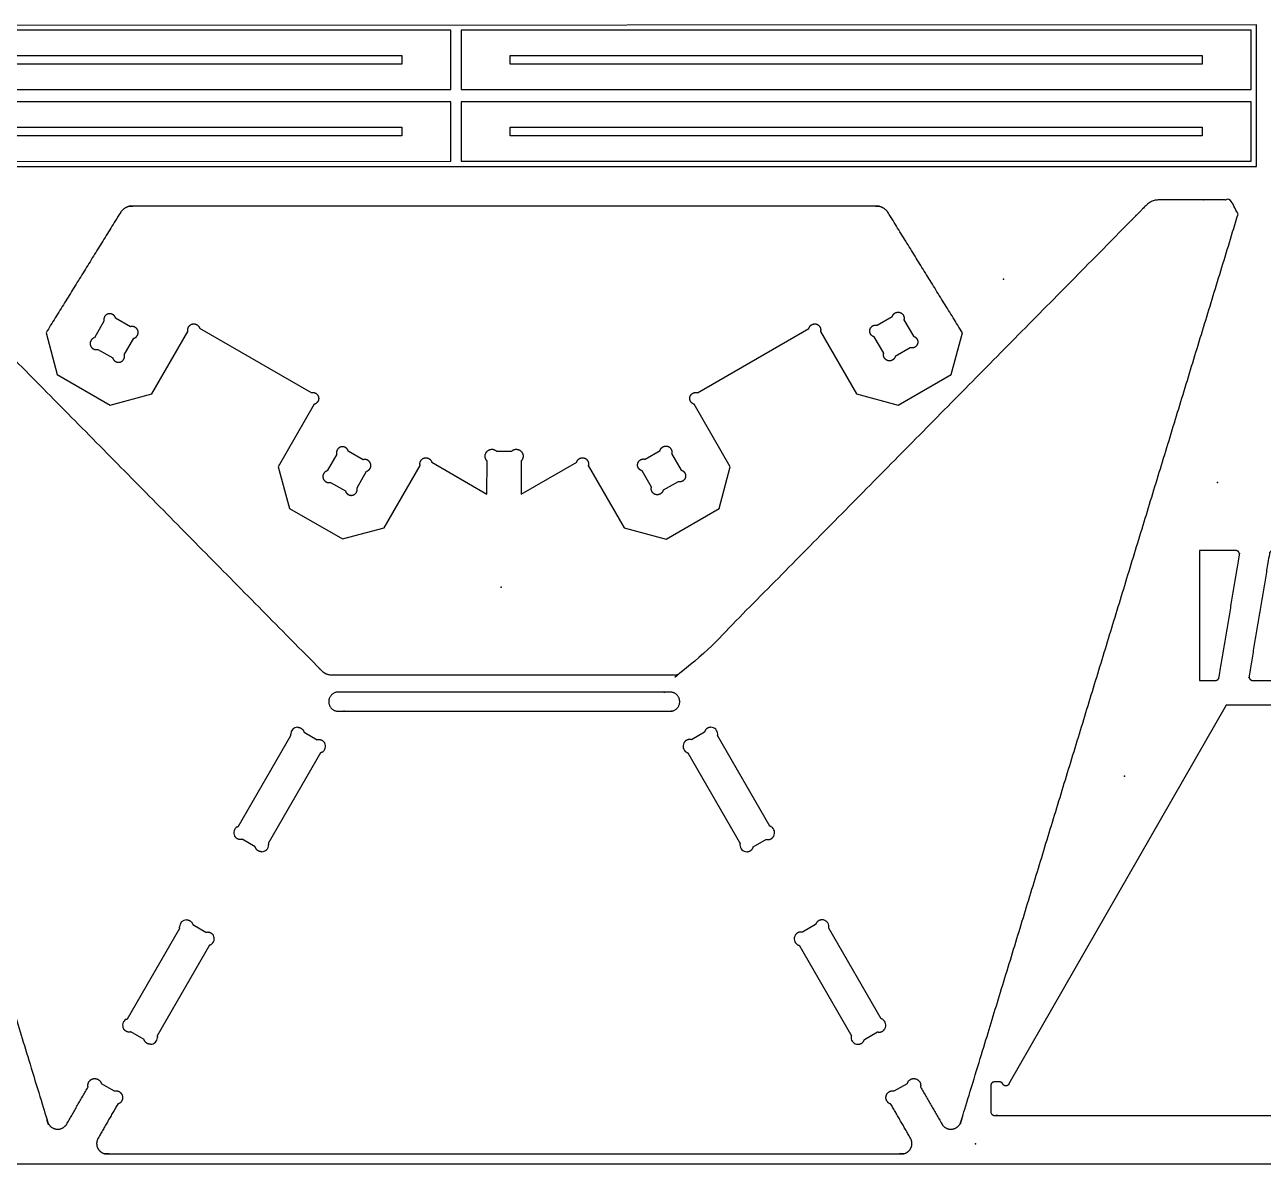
# Model space of a CAD drawing. Header units: millimetres. Extents: x 0 to 2438, y 0 to 1220.
# Drawn here: x 995 to 1702, y 0 to 651 of the extents above; entities that cross this region are included whole.
import ezdxf

# ---------------------------------------------------------------- set-up
doc = ezdxf.new("R2010")
doc.units = ezdxf.units.MM
doc.header["$MEASUREMENT"] = 0
for name, color, linetype, true_color in [('Board Fixings', 6, 'Continuous', 0xff00ff), ('Pockets 10mm', 5, 'Continuous', 0x0000ff), ('Pockets 5mm', 4, 'Continuous', 0x00ffff), ('Profile - inside', 30, 'Continuous', 0xff7f00), ('Profile - outside', 18, 'Continuous', 0x000000), ('Stock Perimeter', 1, 'Continuous', 0xff0007)]:
    doc.layers.add(name, color=color, linetype=linetype, true_color=true_color)

msp = doc.modelspace()

# ---------------------------------------------------------------- linework, layer by layer
at = {"layer": 'Board Fixings'}
for p in [(1553.68, 505.64), (1675.78, 389.46), (1266.65, 329.55), (1622.72, 221.7), (1537.59, 11.67)]:
    msp.add_point(p, dxfattribs=at)
at = {"layer": 'Pockets 10mm'}
msp.add_rational_spline([(1173.68, 269.73), (1268.42, 269.73), (1363.16, 269.73), (1368.66, 269.73), (1368.66, 264.23), (1368.66, 258.73), (1363.16, 258.73), (1268.42, 258.73), (1173.68, 258.73), (1168.18, 258.73), (1168.18, 264.23), (1168.18, 269.73), (1173.68, 269.73)], [1, 1, 1, 0.707106781187, 1, 0.707106781187, 1, 1, 1, 0.707106781187, 1, 0.707106781187, 1], degree=2, knots=[0, 0, 0, 189.482987, 189.482987, 198.122367, 198.122367, 206.761746, 206.761746, 396.244733, 396.244733, 404.884113, 404.884113, 413.523493, 413.523493, 413.523493], dxfattribs=at)
at = {"layer": 'Pockets 5mm'}
for p, q in [((1698.09, 650.9), (783.59, 650.4)), ((1698.09, 569.9), (1698.09, 650.9)), ((814.52, 633.37), (1209.92, 633.4)), ((1209.92, 633.4), (1209.92, 628.4)), ((1271.76, 633.4), (1667.16, 633.4)), ((1271.76, 628.4), (1271.76, 633.4)), ((1667.16, 633.4), (1667.16, 628.4)), ((1209.92, 628.4), (814.52, 628.37)), ((1667.16, 628.4), (1271.76, 628.4)), ((814.53, 592.37), (1209.93, 592.4)), ((1209.93, 587.4), (814.53, 587.37)), ((1209.93, 592.4), (1209.93, 587.4)), ((1271.76, 587.4), (1271.76, 592.4)), ((1271.76, 592.4), (1667.16, 592.4)), ((1667.16, 587.4), (1271.76, 587.4)), ((1667.16, 592.4), (1667.16, 587.4)), ((783.59, 569.9), (1698.09, 569.9))]:
    msp.add_line(p, q, dxfattribs=at)
at = {"layer": 'Profile - inside'}
for p, q in [((1039.79, 481.52), (1034.41, 472.11)), ((1054.97, 478.44), (1046.41, 483.33)), ((1481.53, 479.25), (1490.08, 484.18)), ((1496.7, 482.4), (1502.11, 473)), ((1051.4, 462.41), (1056.78, 471.82)), ((1485.17, 463.24), (1479.75, 472.63)), ((1036.22, 465.49), (1044.78, 460.6)), ((1500.33, 466.38), (1491.79, 461.46)), ((1172.73, 405.54), (1167.35, 396.12)), ((1187.91, 402.45), (1179.35, 407.34)), ((1348.89, 402.76), (1357.43, 407.68)), ((1364.05, 405.9), (1369.46, 396.51)), ((1169.16, 389.51), (1177.72, 384.62)), ((1184.34, 386.42), (1189.71, 395.84)), ((1352.52, 386.75), (1347.11, 396.14)), ((1367.68, 389.89), (1359.14, 384.96)), ((1116.7, 193.05), (1146.6, 244.84)), ((1154.05, 246.83), (1161.55, 242.5)), ((1382.79, 246.83), (1375.29, 242.5)), ((1420.13, 193.05), (1390.24, 244.84)), ((1163.54, 235.06), (1133.64, 183.27)), ((1373.3, 235.06), (1403.19, 183.27)), ((1126.19, 181.27), (1118.7, 185.6)), ((1410.64, 181.27), (1418.14, 185.6)), ((1053.2, 83.06), (1083.1, 134.85)), ((1090.55, 136.85), (1098.05, 132.52)), ((1446.29, 136.85), (1438.79, 132.52)), ((1483.63, 83.06), (1453.74, 134.85)), ((1100.04, 125.07), (1070.14, 73.28)), ((1436.8, 125.07), (1466.69, 73.28)), ((1062.69, 71.29), (1055.2, 75.61)), ((1474.14, 71.29), (1481.64, 75.61))]:
    msp.add_line(p, q, dxfattribs=at)
for centre, start, end in [((1150.37, 245.66), 89.98844, 179.98844), ((1386.46, 245.66), 0.01156, 90.01156), ((1162.37, 238.73), 299.98844, 29.98844), ((1374.46, 238.73), 150.01156, 240.01156), ((1117.87, 189.37), 120.01156, 210.01156), ((1418.96, 189.37), 329.98844, 59.98844), ((1129.87, 182.44), 270.01156, 0.01156), ((1406.96, 182.44), 179.98844, 269.98844), ((1086.87, 135.67), 89.98844, 179.98844), ((1449.96, 135.67), 0.01156, 90.01156), ((1098.87, 128.75), 299.98844, 29.98844), ((1437.96, 128.75), 150.01156, 240.01156), ((1054.37, 79.38), 120.01156, 210.01156), ((1482.46, 79.38), 329.98844, 59.98844), ((1066.37, 72.45), 270.01156, 0.01156), ((1470.46, 72.45), 179.98844, 269.98844)]:
    msp.add_arc(centre, 3.93, start, end, dxfattribs=at)
for points, weights, knots in [([(1046.41, 483.33), (1046.03, 484.7), (1044.8, 485.4), (1041.82, 487.1), (1040.12, 484.12), (1039.42, 482.89), (1039.79, 481.52)], [0.853553390596, 0.853553961879, 1, 0.707106781187, 1, 0.853559419923, 0.853553390842], [9.630245, 9.630245, 9.630245, 9.7362745, 9.7362745, 9.9483344, 9.9483344, 10.05436, 10.05436, 10.05436]), ([(1490.08, 484.18), (1490.44, 485.55), (1491.67, 486.26), (1494.65, 487.97), (1496.36, 485), (1497.07, 483.77), (1496.7, 482.4)], [0.853553390596, 0.853553961879, 1, 0.707106781187, 1, 0.853559385009, 0.853553390839], [9.630245, 9.630245, 9.630245, 9.7362745, 9.7362745, 9.9483344, 9.9483344, 10.05436, 10.05436, 10.05436]), ([(1056.78, 471.82), (1058.15, 472.2), (1058.85, 473.43), (1060.55, 476.41), (1057.57, 478.11), (1056.34, 478.81), (1054.97, 478.44)], [0.853553390594, 0.853553630516, 1, 0.707106781187, 1, 0.853553996794, 0.853553390596], [12.1444845, 12.1444845, 12.1444845, 12.2505133, 12.2505133, 12.4625711, 12.4625711, 12.5685995, 12.5685995, 12.5685995]), ([(1479.75, 472.63), (1478.38, 473), (1477.67, 474.23), (1475.96, 477.2), (1478.93, 478.91), (1480.16, 479.62), (1481.53, 479.25)], [0.853553390594, 0.8535535956, 1, 0.707106781187, 1, 0.853553996794, 0.853553390596], [12.1444845, 12.1444845, 12.1444845, 12.2505133, 12.2505133, 12.4625711, 12.4625711, 12.5685995, 12.5685995, 12.5685995]), ([(1034.41, 472.11), (1033.04, 471.73), (1032.34, 470.5), (1030.64, 467.52), (1033.62, 465.82), (1034.85, 465.12), (1036.22, 465.49)], [0.853553390593, 0.853553530256, 1, 0.707106781187, 1, 0.853553926963, 0.853553390595], [10.481226, 10.481226, 10.481226, 10.5872547, 10.5872547, 10.7993125, 10.7993125, 10.905341, 10.905341, 10.905341]), ([(1502.11, 473), (1503.48, 472.63), (1504.19, 471.4), (1505.9, 468.43), (1502.93, 466.72), (1501.7, 466.01), (1500.33, 466.38)], [0.853553390593, 0.853553460424, 1, 0.707106781187, 1, 0.853553926963, 0.853553390595], [10.481226, 10.481226, 10.481226, 10.5872548, 10.5872548, 10.7993125, 10.7993125, 10.905341, 10.905341, 10.905341]), ([(1044.78, 460.6), (1045.16, 459.23), (1046.39, 458.53), (1049.37, 456.83), (1051.07, 459.8), (1051.77, 461.04), (1051.4, 462.41)], [0.853553390596, 0.853553961879, 1, 0.707106781187, 1, 0.85355347005, 0.853553390593], [11.2935036, 11.2935036, 11.2935036, 11.399532, 11.399532, 11.6115898, 11.6115898, 11.7176186, 11.7176186, 11.7176186]), ([(1491.79, 461.46), (1491.42, 460.09), (1490.19, 459.38), (1487.22, 457.66), (1485.51, 460.64), (1484.8, 461.87), (1485.17, 463.24)], [0.853553390596, 0.853553961879, 1, 0.707106781187, 1, 0.85355347005, 0.853553390593], [11.2935036, 11.2935036, 11.2935036, 11.399532, 11.399532, 11.6115898, 11.6115898, 11.7176186, 11.7176186, 11.7176186]), ([(1179.35, 407.34), (1178.97, 408.71), (1177.74, 409.42), (1174.76, 411.12), (1173.06, 408.14), (1172.36, 406.91), (1172.73, 405.54)], [0.853553390596, 0.853553961879, 1, 0.707106781187, 1, 0.853559350095, 0.853553390836], [9.630245, 9.630245, 9.630245, 9.7362745, 9.7362745, 9.9483344, 9.9483344, 10.05436, 10.05436, 10.05436]), ([(1357.43, 407.68), (1357.8, 409.06), (1359.03, 409.77), (1362, 411.48), (1363.71, 408.51), (1364.42, 407.28), (1364.05, 405.9)], [0.853553390596, 0.853553961879, 1, 0.707106781187, 1, 0.853559419923, 0.853553390842], [9.630245, 9.630245, 9.630245, 9.7362745, 9.7362745, 9.9483344, 9.9483344, 10.05436, 10.05436, 10.05436]), ([(1189.71, 395.84), (1191.08, 396.21), (1191.79, 397.45), (1193.49, 400.42), (1190.51, 402.12), (1189.28, 402.83), (1187.91, 402.45)], [0.853553390594, 0.8535535956, 1, 0.707106781187, 1, 0.853553996794, 0.853553390596], [12.1444845, 12.1444845, 12.1444845, 12.2505133, 12.2505133, 12.4625711, 12.4625711, 12.5685995, 12.5685995, 12.5685995]), ([(1347.11, 396.14), (1345.73, 396.51), (1345.02, 397.74), (1343.31, 400.71), (1346.28, 402.42), (1347.51, 403.13), (1348.89, 402.76)], [0.853553390594, 0.8535535956, 1, 0.707106781187, 1, 0.853553961879, 0.853553390596], [12.1444845, 12.1444845, 12.1444845, 12.2505133, 12.2505133, 12.462571, 12.462571, 12.5685995, 12.5685995, 12.5685995]), ([(1369.46, 396.51), (1370.84, 396.14), (1371.55, 394.91), (1373.26, 391.94), (1370.29, 390.23), (1369.06, 389.52), (1367.68, 389.89)], [0.853553390593, 0.853553460424, 1, 0.707106781187, 1, 0.853553926963, 0.853553390595], [10.481226, 10.481226, 10.481226, 10.5872548, 10.5872548, 10.7993125, 10.7993125, 10.905341, 10.905341, 10.905341]), ([(1167.35, 396.12), (1165.98, 395.75), (1165.28, 394.52), (1163.58, 391.54), (1166.56, 389.84), (1167.79, 389.13), (1169.16, 389.51)], [0.853553390593, 0.853553460424, 1, 0.707106781187, 1, 0.853553926963, 0.853553390595], [10.481226, 10.481226, 10.481226, 10.5872548, 10.5872548, 10.7993125, 10.7993125, 10.905341, 10.905341, 10.905341]), ([(1177.72, 384.62), (1178.09, 383.25), (1179.33, 382.54), (1182.31, 380.84), (1184.01, 383.82), (1184.71, 385.05), (1184.34, 386.42)], [0.853553390596, 0.853553961879, 1, 0.707106781187, 1, 0.853553504965, 0.853553390593], [11.2935036, 11.2935036, 11.2935036, 11.399532, 11.399532, 11.6115898, 11.6115898, 11.7176186, 11.7176186, 11.7176186]), ([(1359.14, 384.96), (1358.77, 383.59), (1357.54, 382.88), (1354.57, 381.17), (1352.86, 384.14), (1352.15, 385.37), (1352.52, 386.75)], [0.853553390596, 0.853553961879, 1, 0.707106781187, 1, 0.853553504965, 0.853553390593], [11.2935036, 11.2935036, 11.2935036, 11.399532, 11.399532, 11.6115898, 11.6115898, 11.7176186, 11.7176186, 11.7176186])]:
    msp.add_rational_spline(points, weights, degree=2, knots=knots, dxfattribs=at)
for points, weights in [([(1150.37, 249.59), (1153.39, 249.59), (1154.05, 246.83)], [0.999999770063, 0.7589682049, 0.914643035725]), ([(1386.46, 249.59), (1383.45, 249.59), (1382.79, 246.83)], [0.999999770063, 0.7589682049, 0.914643035725]), ([(1146.6, 244.84), (1146.44, 245.15), (1146.44, 245.66)], [0.91530396987, 0.948648929086, 0.999999975342]), ([(1161.55, 242.5), (1164.27, 243.31), (1165.78, 240.7)], [0.914823360508, 0.758828709224, 0.999999770001]), ([(1375.29, 242.5), (1372.57, 243.31), (1371.06, 240.7)], [0.914823360508, 0.758828709224, 0.999999770001]), ([(1390.24, 244.84), (1390.39, 245.15), (1390.39, 245.66)], [0.91530396987, 0.948648929086, 0.999999975342]), ([(1164.34, 235.33), (1163.89, 235.07), (1163.54, 235.06)], [0.999999975342, 0.948287721352, 0.914835758084]), ([(1372.5, 235.33), (1372.95, 235.07), (1373.3, 235.06)], [0.999999950683, 0.948287713377, 0.914835758084]), ([(1115.91, 192.77), (1116.36, 193.03), (1116.7, 193.05)], [0.999999950683, 0.948287725706, 0.914835774035]), ([(1420.93, 192.77), (1420.48, 193.03), (1420.13, 193.05)], [0.999999926025, 0.94828771773, 0.914835774035]), ([(1118.7, 185.6), (1115.98, 184.79), (1114.47, 187.4)], [0.914643109955, 0.758968147435, 0.999999770063]), ([(1418.14, 185.6), (1420.86, 184.79), (1422.37, 187.4)], [0.914643109955, 0.758968147435, 0.999999770063]), ([(1129.87, 178.51), (1126.86, 178.51), (1126.19, 181.27)], [0.999999885001, 0.758828614533, 0.914823434892]), ([(1133.64, 183.27), (1133.8, 182.96), (1133.8, 182.44)], [0.914835774035, 0.948287725706, 0.999999950683]), ([(1403.19, 183.27), (1403.04, 182.96), (1403.04, 182.44)], [0.914835774035, 0.948287725706, 0.999999950683]), ([(1406.96, 178.51), (1409.98, 178.51), (1410.64, 181.27)], [0.999999885001, 0.758828614533, 0.914823434892]), ([(1083.1, 134.85), (1082.94, 135.16), (1082.94, 135.68)], [0.91530396987, 0.948648929086, 0.999999975342]), ([(1086.87, 139.6), (1089.89, 139.6), (1090.55, 136.85)], [0.999999770063, 0.758968147434, 0.914643109956]), ([(1449.96, 139.6), (1446.95, 139.6), (1446.29, 136.85)], [0.99999965513, 0.758968184549, 0.914643109956]), ([(1453.74, 134.85), (1453.89, 135.16), (1453.89, 135.68)], [0.91530396987, 0.948648929086, 0.999999975342]), ([(1098.05, 132.52), (1100.77, 133.32), (1102.28, 130.71)], [0.914823360508, 0.758828709224, 0.999999770001]), ([(1438.79, 132.52), (1436.07, 133.32), (1434.56, 130.71)], [0.914823360508, 0.758828709224, 0.999999770001]), ([(1100.84, 125.34), (1100.39, 125.09), (1100.04, 125.07)], [0.999999975342, 0.948287721352, 0.914835758084]), ([(1436, 125.34), (1436.45, 125.09), (1436.8, 125.07)], [0.999999975342, 0.948287721352, 0.914835758084]), ([(1052.41, 82.79), (1052.86, 83.04), (1053.2, 83.06)], [0.999999950683, 0.948287713377, 0.914835758084]), ([(1484.43, 82.79), (1483.98, 83.04), (1483.63, 83.06)], [0.999999926025, 0.94828771773, 0.914835774035]), ([(1055.2, 75.61), (1052.48, 74.81), (1050.97, 77.42)], [0.914643109955, 0.758968147435, 0.999999770063]), ([(1066.37, 68.53), (1063.36, 68.53), (1062.69, 71.29)], [0.999999885001, 0.758828614533, 0.914823434892]), ([(1070.14, 73.28), (1070.3, 72.97), (1070.3, 72.46)], [0.914835758084, 0.948287713377, 0.999999950683]), ([(1466.69, 73.28), (1466.54, 72.97), (1466.54, 72.46)], [0.914835758084, 0.948287713377, 0.999999950683]), ([(1470.46, 68.53), (1473.48, 68.53), (1474.14, 71.29)], [0.999999885001, 0.758828614533, 0.914823434892]), ([(1481.64, 75.61), (1484.36, 74.81), (1485.87, 77.42)], [0.914643109955, 0.758968147435, 0.999999770063])]:
    msp.add_rational_spline(points, weights, degree=2, dxfattribs=at)
at = {"layer": 'Profile - outside'}
for p, q in [((1237.84, 647.9), (786.59, 647.87)), ((1237.84, 613.9), (1237.84, 647.9)), ((1695.09, 647.9), (1243.84, 647.9)), ((1243.84, 647.9), (1243.84, 613.9)), ((1695.09, 613.9), (1695.09, 647.9)), ((786.59, 613.87), (1237.84, 613.9)), ((1243.84, 613.9), (1695.09, 613.9)), ((1237.84, 606.9), (786.59, 606.87)), ((1237.84, 572.9), (1237.84, 606.9)), ((1695.09, 606.9), (1243.84, 606.9)), ((1243.84, 606.9), (1243.84, 572.9)), ((1695.09, 572.9), (1695.09, 606.9)), ((786.59, 572.87), (1237.84, 572.9)), ((1243.84, 572.9), (1695.09, 572.9)), ((1006.69, 474.96), (1013.09, 451.11)), ((1067.19, 440.06), (1087.77, 475.73)), ((1094.39, 477.5), (1158.11, 440.75)), ((1378.72, 440.74), (1442.45, 477.49)), ((1449.07, 475.71), (1469.64, 440.04)), ((1523.75, 451.09), (1530.15, 474.94)), ((1013.09, 451.11), (1043.34, 433.66)), ((1493.49, 433.64), (1523.75, 451.09)), ((1043.34, 433.66), (1067.19, 440.06)), ((1469.64, 440.04), (1493.49, 433.64)), ((1159.89, 434.13), (1139.32, 398.47)), ((1397.52, 398.46), (1376.94, 434.12)), ((1264.02, 407.32), (1272.68, 407.32)), ((1139.32, 398.47), (1145.71, 374.61)), ((1199.82, 363.56), (1220.4, 399.23)), ((1227.02, 401.01), (1258.57, 382.81)), ((1258.57, 382.81), (1258.58, 401.87)), ((1278.13, 401.86), (1278.13, 382.78)), ((1278.13, 382.78), (1309.81, 401.01)), ((1316.43, 399.23), (1337.01, 363.56)), ((1391.12, 374.61), (1397.52, 398.46)), ((1145.71, 374.61), (1175.97, 357.16)), ((1360.86, 357.15), (1391.12, 374.61)), ((1175.97, 357.16), (1199.82, 363.56)), ((1337.01, 363.56), (1360.86, 357.15)), ((1665.61, 350.56), (1665.61, 276.36)), ((1680.75, 262.31), (1556.73, 45.9)), ((1866.04, 262.31), (1680.75, 262.31)), ((1038.2, 46.17), (1045.69, 41.84)), ((1491.2, 41.84), (1498.69, 46.17))]:
    msp.add_line(p, q, dxfattribs=at)
for points, weights, knots in [([(1687.58, 542.63), (1688.51, 545.69), (1686.61, 548.26), (1684.7, 550.83), (1681.22, 550.83), (1680.78, 550.83), (1680.35, 550.83), (1661.34, 550.83), (1642.32, 550.83), (1638.13, 550.83), (1635.19, 547.85), (1503.86, 414.79), (1372.53, 281.73), (1370.18, 279.35), (1366.83, 279.35), (1358.96, 279.35), (1351.09, 279.35), (1309.76, 279.35), (1268.42, 279.35), (1227.08, 279.35), (1185.74, 279.35), (1177.87, 279.35), (1170, 279.35), (1166.66, 279.35), (1164.31, 281.73), (1032.98, 414.79), (901.65, 547.85), (898.71, 550.83), (894.51, 550.83), (875.5, 550.83), (856.48, 550.83), (856.05, 550.83), (855.62, 550.83), (852.13, 550.83), (850.23, 548.26), (848.33, 545.69), (849.26, 542.63), (928.43, 283.44), (1007.6, 24.26), (1008.74, 20.49), (1012.65, 20.05), (1016.56, 19.6), (1018.53, 23.01), (1024.64, 33.59), (1030.75, 44.17)], [0.999999974826, 0.893028657633, 1.00000028087, 0.893028555617, 1.00000017886, 1.00000017886, 1.00000017886, 1.00000017886, 1.00000017886, 0.922623570762, 1.00000017886, 1.00000017886, 1.00000017886, 0.922623570762, 1.00000017886, 1.00000017886, 1.00000017886, 1.00000017886, 1.00000017886, 1.00000017886, 1.00000017886, 1.00000017886, 1.00000017886, 0.922623570762, 1.00000017886, 1.00000017886, 1.00000017886, 0.922623570762, 1.00000017886, 1.00000017886, 1.00000017886, 1.00000017886, 1.00000017886, 0.893028626672, 1.00000033188, 0.893028601169, 1.00000022987, 1.00000022987, 1.00000022987, 0.836236793451, 1.00000022987, 0.836236793451, 1.00000022987, 1.00000022987, 1.00000022987], [-1050.87927, -1050.87927, -1050.87927, -1050.645887, -1050.645887, -1050.412504, -1050.412504, -1049.838183, -1049.838183, -1011.806526, -1011.806526, -1003.867747, -1003.867747, -629.957942, -629.957942, -623.622445, -623.622445, -607.881557, -607.881557, -525.206252, -525.206252, -442.530947, -442.530947, -426.790059, -426.790059, -420.454562, -420.454562, -46.544757, -46.544757, -38.605978, -38.605978, -0.574321, -0.574321, 0, 0, 0.233383, 0.233383, 0.466766, 0.466766, 542.481005, 542.481005, 549.445953, 549.445953, 556.410902, 556.410902, 580.846707, 580.846707, 580.846707]), ([(1530.15, 474.94), (1508.95, 509.21), (1487.74, 543.48), (1485.4, 547.28), (1480.93, 547.28), (1268.42, 547.29), (1055.91, 547.3), (1051.45, 547.3), (1049.11, 543.51), (1027.9, 509.23), (1006.69, 474.96)], [0.915013700188, 0.915013700188, 0.915013700188, 0.798993087439, 0.915013700188, 0.915013700188, 0.915013700188, 0.799308333397, 0.915013700188, 0.915013700188, 0.915013700188], [-2515.239532, -2515.239532, -2515.239532, -2434.642328, -2434.642328, -2426.497381, -2426.497381, -2001.471803, -2001.471803, -1993.338174, -1993.338174, -1912.729652, -1912.729652, -1912.729652]), ([(1506.15, 44.17), (1512.26, 33.59), (1518.36, 23.01), (1520.33, 19.6), (1524.24, 20.05), (1528.15, 20.49), (1529.3, 24.26), (1608.44, 283.44), (1687.58, 542.63)], [1, 1, 1, 0.836236601229, 1, 0.836236601229, 1, 1, 1], [1132.694515, 1132.694515, 1132.694515, 1157.13032, 1157.13032, 1164.095268, 1164.095268, 1171.060217, 1171.060217, 1713.057866, 1713.057866, 1713.057866]), ([(1087.77, 475.73), (1087.65, 476.16), (1087.65, 476.61), (1087.65, 480.04), (1091.08, 480.04), (1093.71, 480.04), (1094.39, 477.5)], [0.915013700188, 0.948497359817, 1.00029903693, 0.707318232228, 1.00029903693, 0.75914327201, 0.914983501511], [-1787.2375225, -1787.2375225, -1787.2375225, -1787.2000288, -1787.2000288, -1786.9879712, -1786.9879712, -1786.8134242, -1786.8134242, -1786.8134242]), ([(1442.45, 477.49), (1443.13, 480.03), (1445.76, 480.03), (1449.19, 480.03), (1449.19, 476.6), (1449.19, 476.15), (1449.07, 475.71)], [0.914983517477, 0.759143285257, 1.00029905439, 0.707318244571, 1.00029905439, 0.948497364017, 0.915013700188], [-2641.1557599, -2641.1557599, -2641.1557599, -2640.9812129, -2640.9812129, -2640.7691553, -2640.7691553, -2640.7316616, -2640.7316616, -2640.7316616]), ([(1158.11, 440.75), (1158.55, 440.87), (1159, 440.87), (1162.43, 440.87), (1162.43, 437.44), (1162.43, 434.81), (1159.89, 434.13)], [0.914983501511, 0.948476400818, 1.0003090344, 0.707325301506, 1.0003090344, 0.759106041661, 0.915050584257], [-1713.2538171, -1713.2538171, -1713.2538171, -1713.2163014, -1713.2163014, -1713.0042437, -1713.0042437, -1712.8296643, -1712.8296643, -1712.8296643]), ([(1376.94, 434.12), (1374.4, 434.8), (1374.4, 437.43), (1374.4, 440.86), (1377.83, 440.86), (1378.28, 440.86), (1378.72, 440.74)], [0.915050632168, 0.759106081407, 1.00030908677, 0.70732533854, 1.00030908677, 0.948476425763, 0.914983517477], [-2715.1395198, -2715.1395198, -2715.1395198, -2714.9649403, -2714.9649403, -2714.7528827, -2714.7528827, -2714.7153669, -2714.7153669, -2714.7153669]), ([(1220.4, 399.23), (1220.28, 399.67), (1220.28, 400.12), (1220.28, 403.55), (1223.71, 403.55), (1226.34, 403.55), (1227.02, 401.01)], [0.915050584257, 0.948528194968, 1.00030862211, 0.707325009972, 1.00030862211, 0.759157729033, 0.914982986309], [-1546.1610298, -1546.1610298, -1546.1610298, -1546.1235518, -1546.1235518, -1545.9114943, -1545.9114943, -1545.7369525, -1545.7369525, -1545.7369525]), ([(1258.02, 402.5), (1256.05, 405.9), (1259.46, 407.87), (1262.07, 409.38), (1264.02, 407.32)], [0.999452052349, 0.706719323687, 0.999452052349, 0.758413142718, 0.914322221146], [-2951.600222, -2951.600222, -2951.600222, -2950.272561, -2950.272561, -2949.179306, -2949.179306, -2949.179306]), ([(1272.68, 407.32), (1274.63, 409.37), (1277.24, 407.87), (1280.64, 405.9), (1278.68, 402.5), (1278.42, 402.06), (1278.13, 401.86)], [0.914322221146, 0.758701956767, 0.999649131173, 0.706858679461, 0.999649131173, 0.94831613168, 0.91498288561], [-2940.524953, -2940.524953, -2940.524953, -2939.431699, -2939.431699, -2938.104037, -2938.104037, -2937.869629, -2937.869629, -2937.869629]), ([(1309.81, 401.01), (1310.49, 403.55), (1313.12, 403.55), (1316.55, 403.54), (1316.55, 400.12), (1316.55, 399.66), (1316.43, 399.23)], [0.91498288561, 0.759157883771, 1.00030867448, 0.707325047007, 1.00030867448, 0.948528244632, 0.915050632168], [-2882.2322316, -2882.2322316, -2882.2322316, -2882.0576898, -2882.0576898, -2881.8456322, -2881.8456322, -2881.8081542, -2881.8081542, -2881.8081542]), ([(1665.61, 276.36), (1670.11, 276.36), (1674.62, 276.36), (1676.46, 276.36), (1676.76, 278.18), (1682.58, 313.11), (1688.4, 348.03), (1688.57, 349.03), (1687.92, 349.79), (1687.27, 350.56), (1686.26, 350.56), (1675.93, 350.56), (1665.61, 350.56)], [1, 1, 1, 0.763019982473, 1, 1, 1, 0.907296760162, 1, 0.907296802281, 1, 1, 1], [185.650443, 185.650443, 185.650443, 194.660813, 194.660813, 199.123744, 199.123744, 269.937231, 269.937231, 272.693044, 272.693044, 275.448856, 275.448856, 296.100893, 296.100893, 296.100893]), ([(1716.65, 350.56), (1712.15, 350.56), (1707.64, 350.56), (1705.8, 350.56), (1705.5, 348.75), (1699.68, 313.82), (1693.86, 278.9), (1693.69, 277.9), (1694.34, 277.13), (1694.99, 276.36), (1696, 276.36), (1706.33, 276.36), (1716.65, 276.36)], [1, 1, 1, 0.763019982473, 1, 1, 1, 0.907296760162, 1, 0.907296802281, 1, 1, 1], [185.650443, 185.650443, 185.650443, 194.660813, 194.660813, 199.123744, 199.123744, 269.937231, 269.937231, 272.693044, 272.693044, 275.448856, 275.448856, 296.100893, 296.100893, 296.100893]), ([(1030.75, 44.17), (1030.59, 44.48), (1030.59, 45), (1030.59, 48.93), (1034.52, 48.93), (1037.53, 48.93), (1038.2, 46.17)], [1.00000022987, 1.03643070488, 1.09253341336, 0.772537785262, 1.09253341336, 0.829198251411, 0.999278388699], [580.846707, 580.846707, 580.846707, 581.081115, 581.081115, 582.408777, 582.408777, 583.502031, 583.502031, 583.502031]), ([(1498.69, 46.17), (1499.36, 48.93), (1502.37, 48.93), (1506.3, 48.93), (1506.3, 45), (1506.3, 44.48), (1506.15, 44.17)], [0.999278388699, 0.829198332512, 1.09253316222, 0.772537607682, 1.09253316222, 1.03643046664, 1], [1130.039191, 1130.039191, 1130.039191, 1131.132445, 1131.132445, 1132.460107, 1132.460107, 1132.694515, 1132.694515, 1132.694515]), ([(1556.73, 45.9), (1556.19, 44.77), (1554.93, 44.77), (1553.68, 44.77), (1553.14, 45.9), (1552.59, 47.02), (1551.34, 47.02), (1549.86, 47.02), (1548.38, 47.02), (1546.38, 47.02), (1546.38, 45.02), (1546.38, 37.46), (1546.38, 29.89), (1546.38, 27.89), (1548.38, 27.89), (1649.32, 27.9), (1750.26, 27.9), (1752, 27.9), (1752.86, 26.4), (1757.19, 18.9), (1761.52, 11.4), (1763.25, 8.4), (1766.72, 8.4), (1773.54, 8.4), (1780.37, 8.4), (1783.83, 8.4), (1785.56, 11.4), (1789.89, 18.9), (1794.22, 26.39), (1795.09, 27.89), (1796.82, 27.89), (1897.77, 27.89), (1998.71, 27.89), (2000.71, 27.89), (2000.71, 29.89), (2000.71, 37.46), (2000.71, 45.02), (2000.71, 47.02), (1998.71, 47.02), (1997.23, 47.02), (1995.75, 47.02), (1994.5, 47.02), (1993.95, 45.9), (1993.4, 44.77), (1992.15, 44.77), (1990.9, 44.77), (1990.35, 45.9)], [0.999999715117, 0.847724607093, 0.999999715117, 0.847724607093, 0.999999715117, 0.847724607093, 0.999999715117, 0.999999715117, 0.999999715117, 0.707106579744, 0.999999715117, 0.999999715117, 0.999999715117, 0.707106649575, 0.999999575455, 0.999999575455, 0.999999575455, 0.866027388224, 0.999999575455, 0.999999575455, 0.999999575455, 0.866025067995, 0.999999511571, 0.999999511571, 0.999999511571, 0.866025067995, 0.999999575455, 0.999999575455, 0.999999575455, 0.866022683876, 0.999999575455, 0.999999575455, 0.999999575455, 0.707106480988, 0.999999575455, 0.999999575455, 0.999999575455, 0.707106480988, 0.999999575455, 0.999999575455, 0.999999575455, 0.847724561308, 0.999999430234, 0.847724365591, 0.999999430234, 0.847724401896, 0.999999357624], [7135.631426, 7135.631426, 7135.631426, 7137.867887, 7137.867887, 7140.104347, 7140.104347, 7142.340807, 7142.340807, 7145.30235, 7145.30235, 7148.443942, 7148.443942, 7163.569452, 7163.569452, 7166.711045, 7166.711045, 7368.65054, 7368.65054, 7371.792104, 7371.792104, 7389.112865, 7389.112865, 7395.39605, 7395.39605, 7409.045198, 7409.045198, 7415.328383, 7415.328383, 7432.648638, 7432.648638, 7435.790259, 7435.790259, 7637.678961, 7637.678961, 7640.820553, 7640.820553, 7655.946063, 7655.946063, 7659.087656, 7659.087656, 7662.049199, 7662.049199, 7664.285659, 7664.285659, 7666.522119, 7666.522119, 7668.758579, 7668.758579, 7668.758579]), ([(1045.69, 41.84), (1048.42, 42.65), (1049.92, 40.03), (1051.89, 36.63), (1048.48, 34.67), (1048.04, 34.41), (1047.68, 34.4)], [0.999278388699, 0.828882731755, 1.09231811117, 0.772385543618, 1.09231811117, 1.03583191183, 0.99929174122], [592.156384, 592.156384, 592.156384, 593.249639, 593.249639, 594.5773, 594.5773, 594.811708, 594.811708, 594.811708]), ([(1489.21, 34.4), (1488.86, 34.41), (1488.41, 34.67), (1485.01, 36.63), (1486.97, 40.03), (1488.48, 42.65), (1491.2, 41.84)], [0.99929174122, 1.03583191183, 1.09231811117, 0.772385543618, 1.09231811117, 0.828882731755, 0.999278388699], [1118.729514, 1118.729514, 1118.729514, 1118.963922, 1118.963922, 1120.291583, 1120.291583, 1121.384838, 1121.384838, 1121.384838]), ([(1047.68, 34.4), (1042.05, 24.63), (1036.41, 14.86), (1034.68, 11.86), (1036.41, 8.86), (1038.14, 5.86), (1041.61, 5.86), (1268.45, 5.86), (1495.29, 5.86), (1498.75, 5.86), (1500.48, 8.86), (1502.22, 11.86), (1500.48, 14.86), (1494.85, 24.63), (1489.21, 34.4)], [0.99929174122, 0.99929174122, 0.99929174122, 0.865424637052, 0.99929174122, 0.865424637052, 0.99929174122, 0.99929174122, 0.99929174122, 0.865424637052, 0.99929174122, 0.865424637052, 0.99929174122, 0.99929174122, 0.99929174122], [594.811708, 594.811708, 594.811708, 617.363835, 617.363835, 623.646718, 623.646718, 629.929601, 629.929601, 1083.611621, 1083.611621, 1089.894504, 1089.894504, 1096.177386, 1096.177386, 1118.729514, 1118.729514, 1118.729514])]:
    msp.add_rational_spline(points, weights, degree=2, knots=knots, dxfattribs=at)
msp.add_rational_spline([(1258.58, 401.87), (1258.28, 402.05), (1258.02, 402.5)], [0.914982986309, 0.948401426704, 0.999999901421], degree=2, dxfattribs=at)
at = {"layer": 'Stock Perimeter'}
msp.add_line((2438, 0), (0, 0), dxfattribs=at)

doc.saveas('drawing.dxf')
